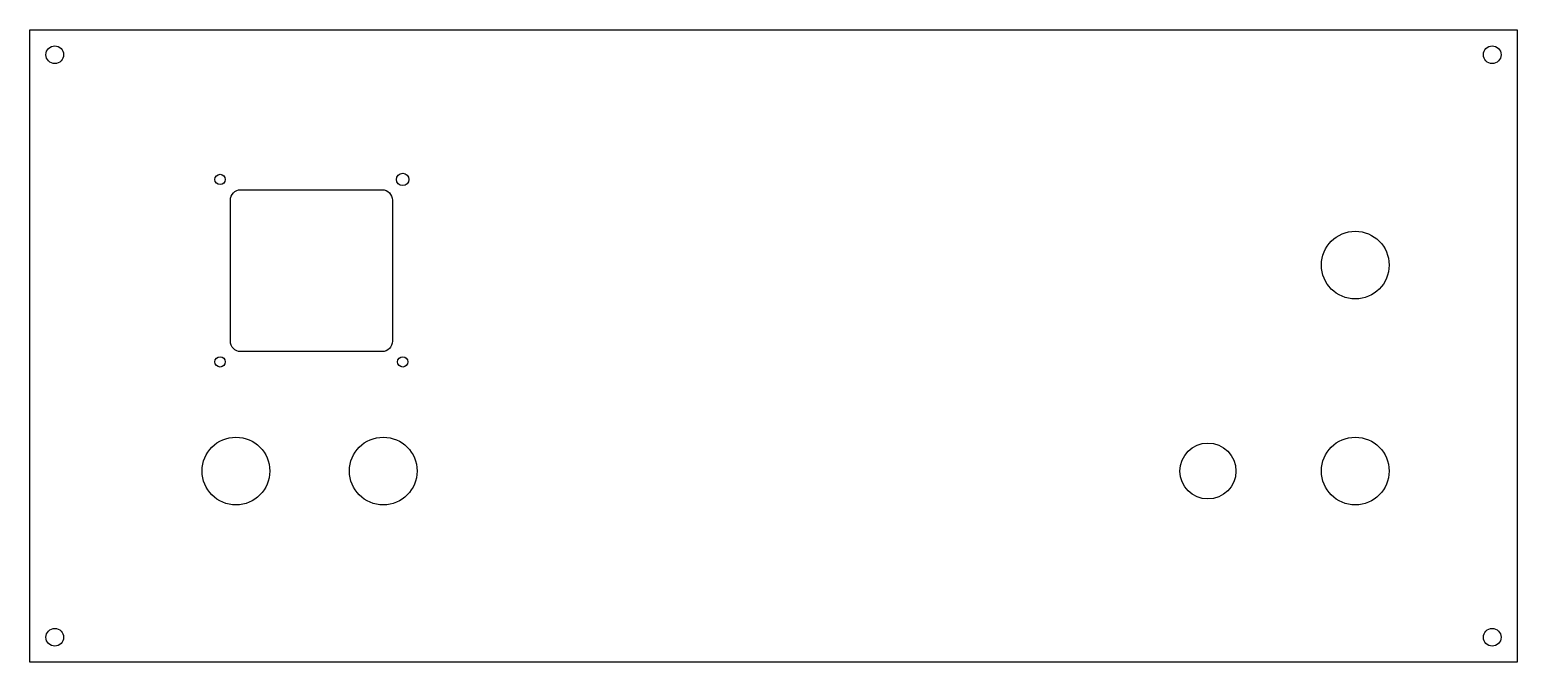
# Model space of a CAD drawing. Header units: millimetres. Extents: x -253 to 252, y -107 to 108.
import ezdxf

# ---------------------------------------------------------------- set-up
doc = ezdxf.new("R2010")
doc.units = ezdxf.units.MM
doc.layers.get('0').update_dxf_attribs({"linetype": 'CONTINUOUS'})

msp = doc.modelspace()

# ---------------------------------------------------------------- linework, layer by layer
msp.add_lwpolyline([(-252.5, 107.5), (252.5, 107.5), (252.5, -107.5), (-252.5, -107.5)], close=True)
msp.add_lwpolyline([(-132.89, 53.1, -0.414214), (-129.39, 49.6), (-129.39, 1.6, -0.414214), (-132.89, -1.9), (-180.89, -1.9, -0.414214), (-184.39, 1.6), (-184.39, 49.6, -0.414214), (-180.89, 53.1)], format="xyb", close=True)
for centre, radius in [((-244, 99), 3), ((244, 99), 3), ((-187.89, 56.6), 1.75), ((-125.89, 56.6), 2.1), ((197.5, 27.5), 11.5), ((-187.89, -5.4), 1.75), ((-125.89, -5.4), 1.75), ((-182.5, -42.5), 11.5), ((-132.5, -42.5), 11.5), ((147.5, -42.5), 9.5), ((197.5, -42.5), 11.5), ((-244, -99), 3), ((244, -99), 3)]:
    msp.add_circle(centre, radius)

doc.saveas('drawing.dxf')
